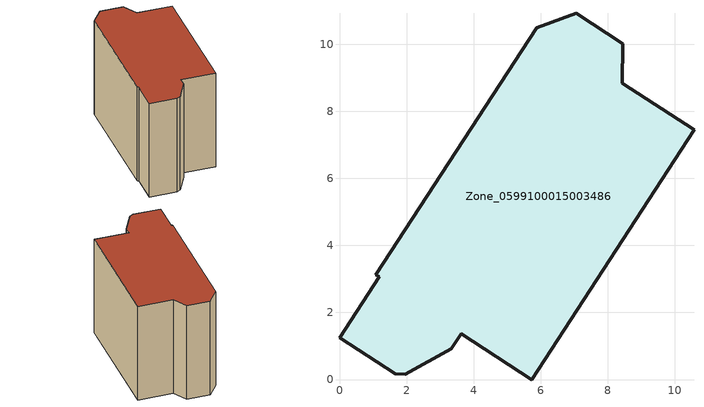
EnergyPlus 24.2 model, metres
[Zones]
Zone_0599100015003486
 floor ground (C_G): 7.07,10.91 8.45,10.01 8.43,8.84 10.57,7.44 5.73,0 3.63,1.36 3.34,0.92 1.96,0.15 1.66,0.17 0,1.25 1.18,3.07 1.09,3.13 5.88,10.5 z0.94
 wall outside (C_F): 10.57,7.44 8.43,8.84 8.45,10.01 7.07,10.91 5.88,10.5 1.09,3.13 1.18,3.07 0,1.25 1.66,0.17 1.96,0.15 3.34,0.92 3.63,1.36 5.73,0 10.57,7.44 z0.94:8.44
 roof outside (C_R): 3.34,0.92 3.63,1.36 5.73,0 10.57,7.44 8.43,8.84 8.45,10.01 7.07,10.91 5.88,10.5 1.09,3.13 1.18,3.07 0,1.25 1.66,0.17 1.96,0.15 z8.44
[BUILDING]
Pand.0599100015003486: North Axis=0; Terrain=City; Loads Convergence Tolerance Value=0.04; Temperature Convergence Tolerance Value=0.4; Solar Distribution=FullExterior; Maximum Number of Warmup Days=25; Minimum Number of Warmup Days=1
[Site:Location]
Rotterdam.The.Hague.AP_ZH_NLD Design_Conditions: Latitude=51.96; Longitude=4.45; Time Zone=1; Elevation=-4.5
[SITE:GROUNDTEMPERATURE:BUILDINGSURFACE]
18, 18, 18, 18, 18, 18, 18, 18, 18, 18, 18, 18
[MATERIAL] Thermal Absorptance=0.9; Solar Absorptance=0.7; Visible Absorptance=0.7
Name | Roughness | Thickness | Conductivity | Density | Specific Heat
G.TI.1965-1974 | MediumSmooth | 0.15 | 0.882353 | 540 | 1210
F.TI.1965-1974 | Rough | 0.3 | 0.697674 | 1920 | 840
R.TI.1965-1974 | MediumRough | 0.2 | 0.232558 | 1500 | 1000
[CONSTRUCTION]
C_G: G.TI.1965-1974
C_F: F.TI.1965-1974
C_R: R.TI.1965-1974
[ZONE]
Zone_0599100015003486: Type=1; Multiplier=1; Ceiling Height=Autocalculate; Volume=Autocalculate; Floor Area=autocalculate; Part of Total Floor Area=Yes
[ZONEINFILTRATION:DESIGNFLOWRATE]
Infil_Zone_0599100015003486: Zone or ZoneList or Space or SpaceList=Zone_0599100015003486; Schedule=AlwaysOn; Design Flow Rate Calculation Method=Flow/Area; Flow Rate per Floor Area=0.003; Constant Term Coefficient=1; Temperature Term Coefficient=0; Velocity Term Coefficient=0; Velocity Squared Term Coefficient=0
[HVACTEMPLATE:ZONE:IDEALLOADSAIRSYSTEM]
Zone_0599100015003486: Maximum Heating Supply Air Temperature=50; Minimum Cooling Supply Air Temperature=13; Maximum Heating Supply Air Humidity Ratio=0.0156; Minimum Cooling Supply Air Humidity Ratio=0.0077; Heating Limit=NoLimit; Cooling Limit=NoLimit; Dehumidification Control Type=ConstantSensibleHeatRatio; Cooling Sensible Heat Ratio=0.7; Dehumidification Setpoint=60; Humidification Control Type=None; Humidification Setpoint=30; Outdoor Air Method=None; Outdoor Air Flow Rate per Person=0.00944; Outdoor Air Flow Rate per Zone Floor Area=0; Outdoor Air Flow Rate per Zone=0; Demand Controlled Ventilation Type=None; Outdoor Air Economizer Type=NoEconomizer; Heat Recovery Type=None; Sensible Heat Recovery Effectiveness=0.7; Latent Heat Recovery Effectiveness=0.65
[ZONECONTROL:THERMOSTAT]
ThermostatControl_Zone_0599100015003486: Zone or ZoneList=Zone_0599100015003486; Control Type Schedule=DualSetpointControlType; Control 1=Thermostat_Zone_0599100015003486; Temperature Difference Between Cutout And Setpoint=0
[THERMOSTATSETPOINT:DUALSETPOINT]
Thermostat_Zone_0599100015003486: Heating Setpoint Temperature Schedule=HeatingSetpoint_Zone_0599100015003486; Cooling Setpoint Temperature Schedule=CoolingSetpoint_Zone_0599100015003486
[SCHEDULE:COMPACT]
HeatingSetpoint_Zone_0599100015003486: Through: 12/31, For: AllDays, Until: 24:00, 21
CoolingSetpoint_Zone_0599100015003486: Through: 12/31, For: AllDays, Until: 24:00, 24
DualSetpointControlType: Through: 12/31, For: AllDays, Until: 24:00, 4
AlwaysOn: Through: 12/31, For: AllDays, Until: 24:00, 1
